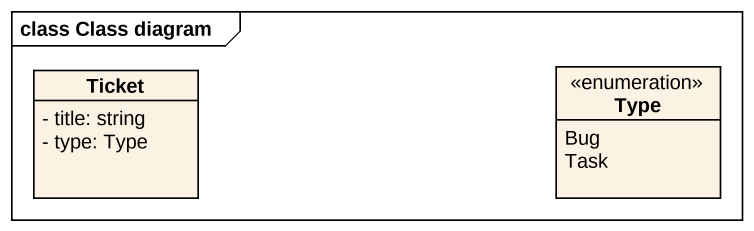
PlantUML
@startuml
mainframe class Class diagram
hide circle
hide empty members
skinparam classAttributeIconSize 0
class Ticket {
  - title: string
  - type: Type
}
enum Type {
  Bug
  Task
}
@enduml
